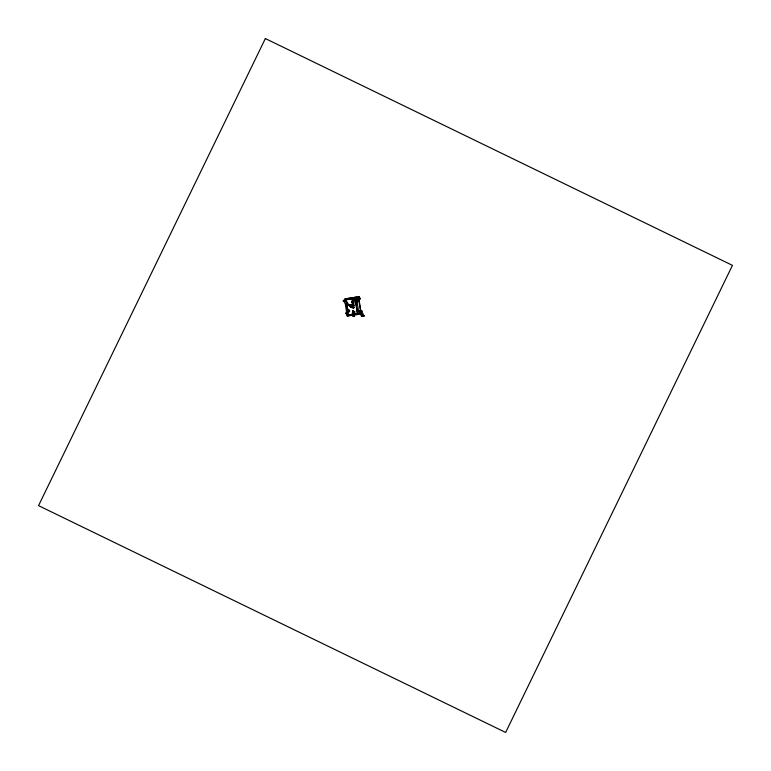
<?xml version="1.0" encoding="UTF-8"?>
<svg xmlns="http://www.w3.org/2000/svg" width="771" height="771" viewBox="0 0 771 771"><rect width="100%" height="100%" fill="white"/><g stroke="black" fill="none" stroke-linecap="round" stroke-linejoin="round"><path stroke-width="1.16" d="M345.89 300.15L345.572 299.958A9.175 8.616 6.6 0 0 344.695 300.083A9.416 8.847 6.6 0 0 343.625 300.333C341.341 301.75 348.473 299.929 344.724 300.227L344.541 299.032L358.592 296.825L360.915 311.657M346.825 313.508L347.567 314.819L346.969 314.568A8.067 7.209 -89.5 0 1 346.324 313.903A7.797 6.968 -89.5 0 1 345.871 313.315L346.613 313.257M348.849 304.429L345.803 304.911L346.555 304.969A9.734 6.631 -17.9 0 0 347.866 304.728A8.529 5.811 -17.9 0 0 348.492 304.574L345.765 299.948M359.016 311.05L359.392 310.944A8.529 6.766 -2.8 0 1 360.038 310.896A9.734 7.72 -2.8 0 1 361.377 310.886L362.139 311.099L359.035 311.099A33.114 0.771 64.6 0 0 361.464 316.11L361.657 316.12A9.175 8.086 -1 0 0 362.534 316.139A9.416 8.308 -1 0 0 363.642 316.071L364.355 315.763L361.406 316.052M353.128 302.916A7.315 6.592 44.9 0 0 353.638 303.138L351.653 301.798L352.087 302.357A8.279 7.469 44.9 0 0 353.128 302.916A25.655 1.59 -85.5 0 0 353.59 298.049A8.067 5.262 18.5 0 0 352.704 297.635L352.019 297.51L354.255 298.416A7.797 5.089 18.5 0 0 353.59 298.049M352.598 310.703L354.92 312.12L354.487 311.561A8.279 7.344 40.2 0 0 353.446 310.992A7.315 6.486 40.2 0 0 352.925 310.771L352.626 310.665A24.923 1.243 -85.3 0 0 352.183 315.455L352.328 315.551A7.797 5.358 19.8 0 0 352.993 315.927A8.067 5.542 19.8 0 0 353.879 316.341L354.564 316.457L352.183 315.455M352.463 305.046L352.771 303.803L352.463 305.046L351.537 304.834L351.142 306.685M351.46 307.562L351.827 306.203L353.446 306.174L352.28 304.506L350.294 305.894L351.46 307.562L353.446 306.174M350.294 305.894L351.701 306.02L352.28 304.506M360.134 298.936L358.872 296.806L359.344 297.23A8.067 6.621 84.6 0 1 359.787 298.069A7.797 6.409 84.6 0 1 360.076 298.772L360.134 298.936A24.923 4.78 -48.3 0 0 356.79 302.463L356.616 302.193A7.315 5.407 48.8 0 1 356.347 301.702A8.279 6.12 48.8 0 1 355.884 300.651L355.816 300.025L356.867 302.444M353.359 305.287L352.675 305.306L353.079 304.969M350.988 306.077L352.771 303.803M352.675 303.784L351.537 304.834L352.164 303.822L353.089 304.044L352 305.47M353.947 303.244L353.976 303.196A24.923 1.552 -85.5 0 0 354.4 298.502L354.419 298.55M353.947 305.258L351.21 307.427L354.14 305.567L353.629 304.911L352.598 305.673L353.099 306.328L354.14 305.567L353.629 304.911M352.945 305.615L353.475 304.979L352.675 305.306M349.282 304.892L349.446 306.01L350.564 307.031L351.056 306.675L349.889 304.603L349.282 304.892L349.446 306.01L350.429 305.297L349.388 304.815M353.513 307.899L354.053 307.475L353.504 306.781L352.53 307.494L353.571 307.976L352.53 307.494M354.062 305.181L352.598 305.673M351.21 307.427L351.73 307.041M349.889 304.603L348.906 305.316L350.564 307.031M350.294 306.685L351.056 306.675M355.065 297.645L358.37 297.124L360.606 311.349M345.466 299.707L355.152 298.194M355.171 298.338L345.495 299.861L345.331 298.84L356.347 297.114L356.713 299.418M347.866 315.05L357.551 313.537M347.894 315.204L352.202 314.529M354.352 314.192L357.58 313.691L355.026 297.384M347.123 315.503L350.603 314.963M358.766 314.067L360.973 313.72M353.07 315.214L347.22 316.129L345.254 303.591M354.641 315.031L361.271 313.932M348.126 309.277L349.706 311.253L349.456 310.742A8.279 4.665 34.6 0 0 348.743 309.894A7.315 4.115 34.6 0 0 348.357 309.499L348.126 309.277A24.923 4.809 -63.6 0 1 345.774 313.18M353.677 307.889L353.504 306.781M352.077 305.268L354.053 307.475L353.07 308.188L352.174 306.463M345.456 301.201L347.866 304.738M346.362 304.988L343.278 300.459M345.736 301.596L344.695 300.083M357.069 301.712L359.045 314.346M355.026 298.367L357.397 313.556M346.989 305.933L347.345 308.236M346.825 305.923L347.374 309.441M346.372 304.506L347.47 311.523M346.16 304.131L347.374 311.889M347.673 313.768L348.029 316.071M352.395 297.519A24.942 1.552 -85.5 0 1 351.942 302.261M353.523 298.512A19.352 1.205 -85.5 0 1 353.166 302.242M356.347 301.702A25.655 4.925 -48.3 0 1 359.787 298.069M355.836 300.497A24.942 4.79 -48.3 0 1 359.18 296.97M356.771 301.374A19.352 3.71 -48.3 0 1 359.392 298.599M348.743 309.894A25.655 4.944 -63.6 0 1 346.324 313.903M349.552 310.858A24.942 4.809 -63.6 0 1 347.201 314.761M348.463 310.193A19.352 3.73 -63.6 0 1 347.085 312.515M346.931 312.756A19.352 3.73 -63.6 0 1 346.786 312.987M362.534 316.139A34.078 0.79 64.6 0 1 360.038 310.896M364.008 316.014A33.143 0.771 64.6 0 1 361.58 310.906M362.235 315.493A25.713 0.598 64.6 0 1 360.327 311.484M352.993 315.927A25.655 1.282 -85.3 0 1 353.446 310.992M354.178 316.457A24.942 1.243 -85.3 0 1 354.631 311.657M353.06 315.426A19.352 0.964 -85.3 0 1 353.407 311.657M265.359 38.55L38.55 505.641L505.641 732.45L732.45 265.359L265.359 38.55"/></g></svg>
